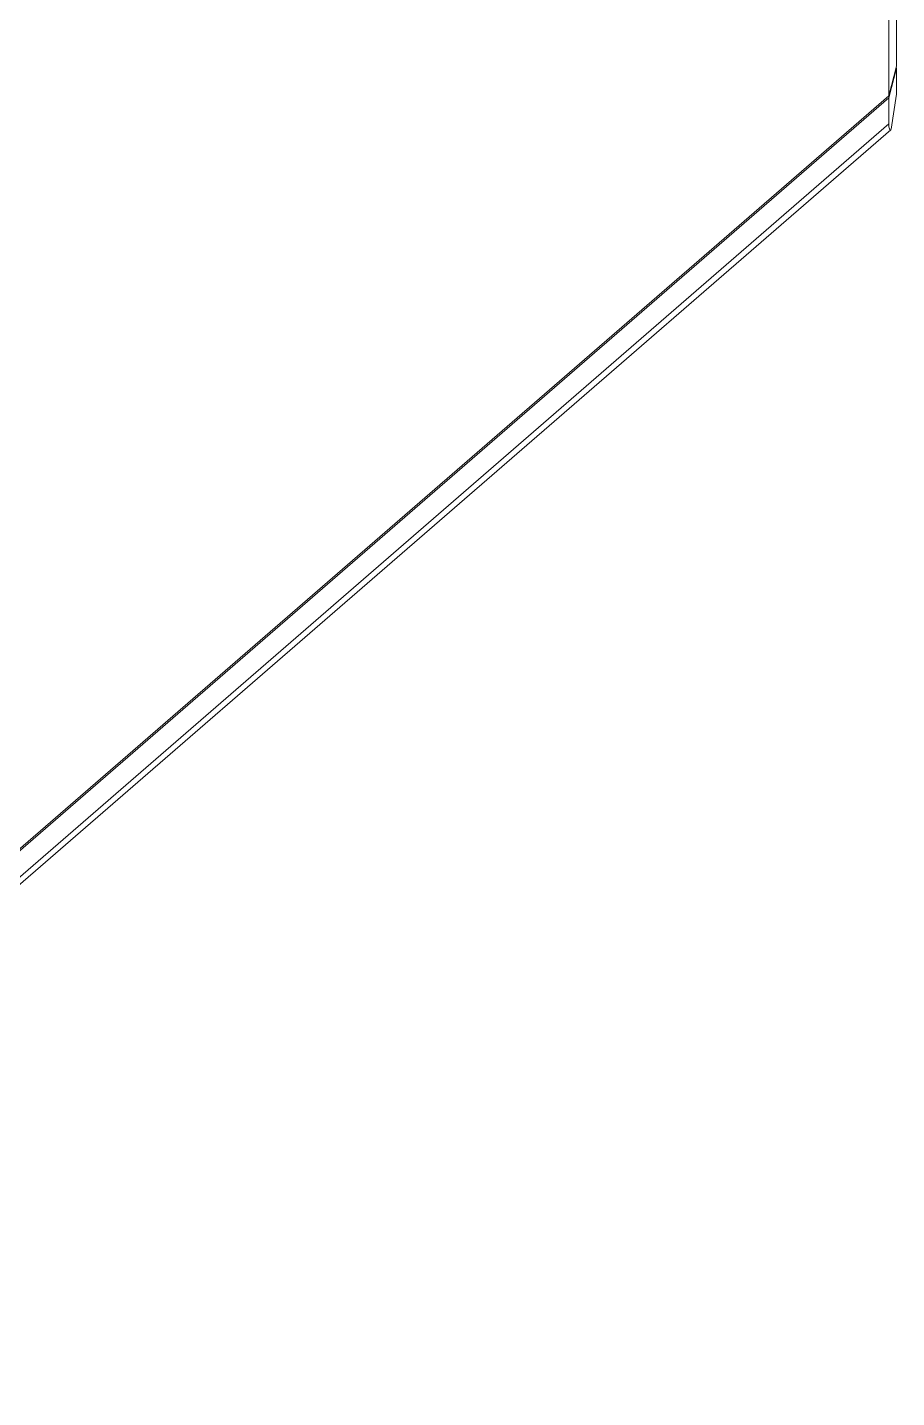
# Model space of a CAD drawing. Header units: millimetres. Extents: x 0 to 3564, y 0 to 2520.
# Drawn here: x 1955.2 to 2143.2, y 1583.8 to 1880 of the extents above; entities that cross this region are included whole.
import ezdxf

# ---------------------------------------------------------------- set-up
doc = ezdxf.new("R2010")
doc.units = ezdxf.units.MM
doc.layers.get('0').update_dxf_attribs({"lineweight": 13})

msp = doc.modelspace()

# ---------------------------------------------------------------- linework, layer by layer
for p, q in [((2143.18, 2296), (2143.18, 1871.65)), ((2141.51, 2289.56), (2141.51, 1865.2)), ((2141.51, 1865.2), (2143.18, 1871.65)), ((2141.51, 1864.77), (2143.18, 1871.22)), ((2143.18, 1871.22), (2143.06, 1871.25)), ((2143.18, 1865.59), (2143.18, 1871.22)), ((2141.51, 1865.2), (1826.51, 1592.41)), ((1826.51, 1591.97), (2141.51, 1864.77)), ((2141.51, 1859.14), (2141.51, 1864.77)), ((2143.18, 1865.59), (2142, 1857.97)), ((1825.45, 1583.82), (2141.92, 1857.88)), ((1826.51, 1586.34), (2141.51, 1859.14)), ((2141.92, 1857.88), (2142, 1857.97))]:
    msp.add_line(p, q)
msp.add_ellipse((2143.18, 1865.59), major_axis=(1.41, 7.76), ratio=0.116154, start_param=-3.712074, end_param=-2.99835)

doc.saveas('drawing.dxf')
